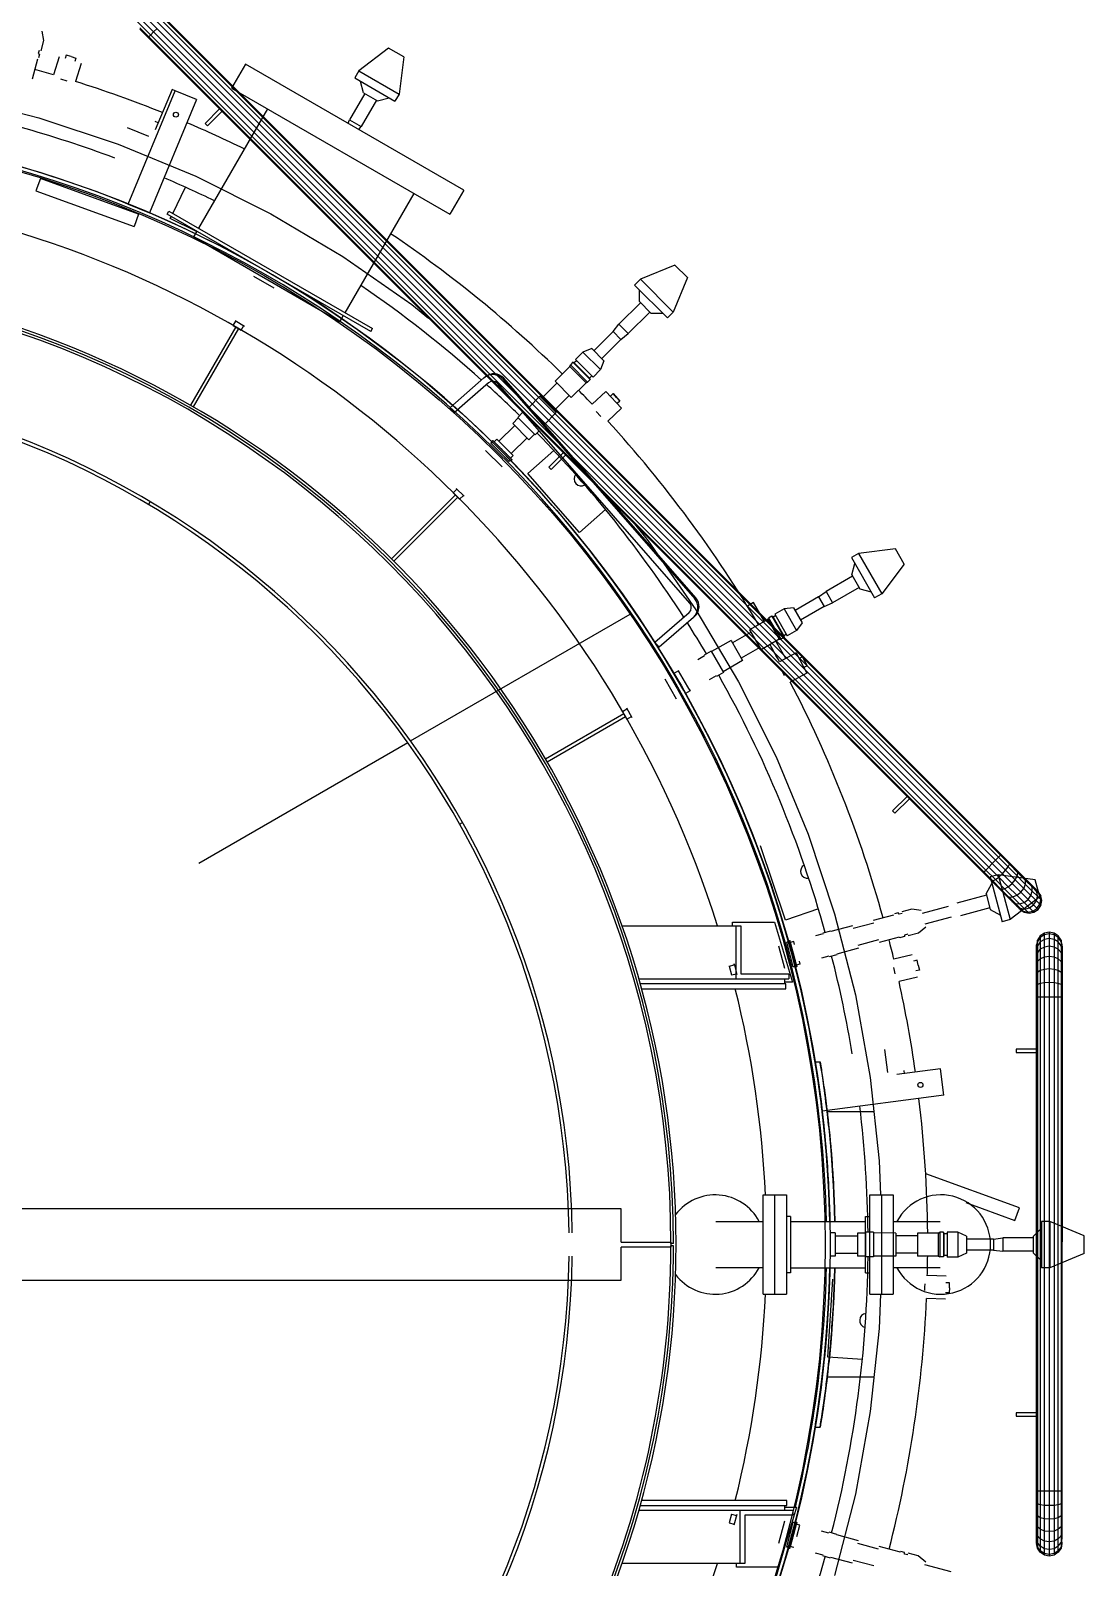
# Model space of a CAD drawing. Header units: metres. Extents: x 0 to 63075, y 0 to 44550.
# Drawn here: x 52833.2 to 53136.3, y 41554.2 to 41996.3 of the extents above; entities that cross this region are included whole.
import ezdxf

# ---------------------------------------------------------------- set-up
doc = ezdxf.new("R2010")
doc.units = ezdxf.units.M
doc.header["$LTSCALE"] = 75
for name, color, linetype in [('GSB', 7, 'Continuous'), ('ML6', 1, 'Continuous'), ('SL1', 8, 'Continuous')]:
    doc.layers.add(name, color=color, linetype=linetype)

# ---------------------------------------------------------------- blocks, each defined once
blk = doc.blocks.new('A$C6bae614f')
at = {"layer": 'SL1'}
for p, q in [((366137.9, 54552), (367818.7, 52871.1)), ((367824.3, 52876.7), (366170.4, 54530.8)), ((366211.4, 54502.9), (367830.9, 52883.3)), ((366218.3, 54509.3), (367837.5, 52889.9)), ((366224.7, 54514), (367843.1, 52895.5)), ((366229.7, 54516.5), (367846.9, 52899.3)), ((366232.5, 54516.4), (367848.2, 52900.6)), ((366010.3, 54478.4), (366013.3, 54460.3)), ((366197.8, 54484.6), (367815, 52867.4)), ((366198, 54481.9), (367813.7, 52866.1)), ((366213.7, 54466.1), (366215, 54467.4)), ((366215, 54467.4), (366218.8, 54471.2)), ((366218.8, 54471.2), (366224.4, 54476.8)), ((366224.4, 54476.8), (366231, 54483.4)), ((366004.9, 54441.5), (366003.3, 54435.7)), ((366003.3, 54435.7), (366005.8, 54434.2)), ((366013.3, 54460.3), (366008, 54440.7)), ((366674.4, 54445.7), (366617.5, 54402.4)), ((366703.5, 54428.9), (366674.4, 54445.7)), ((366001.8, 54424.9), (365991.5, 54386.2)), ((366005.8, 54434.2), (366004, 54427.2)), ((366043.2, 54429.4), (366032.7, 54394.9)), ((366057.1, 54432.4), (366055, 54425.8)), ((366066.3, 54429.7), (366057.1, 54432.4)), ((366066.3, 54429.7), (366075.6, 54426.8)), ((366075.6, 54426.8), (366073.5, 54420.1)), ((366085.3, 54416.5), (366074.8, 54382)), ((366400.2, 54415.4), (366373.5, 54369.2)), ((366818.5, 54173.9), (366400.2, 54415.4)), ((366703.5, 54428.9), (366694.5, 54357.9)), ((366058.6, 54382.8), (366046.5, 54386.5)), ((366617.5, 54402.4), (366609.6, 54388.7)), ((366609.6, 54388.7), (366686.6, 54344.2)), ((366617.5, 54402.4), (366694.5, 54357.9)), ((366626.7, 54360.4), (366620.8, 54382.2)), ((365848.7, 54352.1), (366004.3, 54312.4)), ((366175.6, 54147.1), (366265.5, 54364.2)), ((366306.6, 54347.2), (366216.7, 54130.1)), ((366259.7, 54366.7), (366227.5, 54289)), ((366265.5, 54364.2), (366259.7, 54366.7)), ((366306.6, 54347.2), (366265.5, 54364.2)), ((366373.5, 54369.2), (366791.8, 54127.7)), ((366629.1, 54359), (366599.9, 54308.4)), ((366651.1, 54346.3), (366621.9, 54295.7)), ((366626.7, 54360.4), (366653.6, 54344.9)), ((366653.6, 54344.9), (366675.4, 54350.7)), ((366694.5, 54357.9), (366686.6, 54344.2)), ((366442.3, 54329.4), (366310.3, 54100.8)), ((366350.7, 54329.2), (366323, 54301.5)), ((366327.5, 54297), (366355.1, 54324.7)), ((366004.3, 54312.4), (366156.7, 54261.6)), ((366215.3, 54276.2), (366174.2, 54293.2)), ((366233.2, 54302.8), (366227.3, 54305.2)), ((366323, 54301.5), (366327.5, 54297)), ((366597, 54301.8), (366599.9, 54308.4)), ((366599.9, 54308.4), (366621.9, 54295.7)), ((366617.6, 54289.9), (366621.9, 54295.7)), ((366156.7, 54261.6), (366305.1, 54200.2)), ((366305.1, 54200.2), (366448.7, 54128.3)), ((366007.5, 54196.3), (365998.8, 54172.4)), ((365998.8, 54172.4), (366186.8, 54104)), ((366195.5, 54127.9), (366007.5, 54196.3)), ((366261.1, 54129.2), (366285.7, 54179.2)), ((366818.5, 54173.9), (366791.8, 54127.7)), ((366169.7, 54149.6), (366175.6, 54147.1)), ((366175.6, 54147.1), (366216.7, 54130.1)), ((366722.9, 54167.4), (366590.9, 53938.8)), ((366195.5, 54127.9), (366186.8, 54104)), ((366250.6, 54128), (366253.8, 54133.5)), ((366640.3, 53902.9), (366250.6, 54128)), ((366253.8, 54133.5), (366643.5, 53908.4)), ((366256.3, 54119.4), (366258.3, 54123.5)), ((366306.7, 54094.6), (366256.3, 54119.4)), ((366448.7, 54128.3), (366586.9, 54046.3)), ((366307.1, 54095.3), (366300.6, 54084)), ((366300.6, 54084), (366581.2, 53922)), ((366586.9, 54046.3), (366718.8, 53954.7)), ((367223.2, 54030.1), (367157.1, 54003)), ((367247, 54006.3), (367223.2, 54030.1)), ((366415.9, 54008.8), (366454.4, 53986.6)), ((367157.1, 54003), (367145.9, 53991.8)), ((367157.1, 54003), (367219.9, 53940.1)), ((367247, 54006.3), (367219.9, 53940.1)), ((367145.9, 53991.8), (367208.7, 53928.9)), ((367155, 53960.1), (367155, 53982.6)), ((366718.8, 53954.7), (366751.3, 53928.5)), ((367157.1, 53958.1), (367115.7, 53916.8)), ((367175, 53940.1), (367133.7, 53898.8)), ((367155, 53960.1), (367177, 53938.1)), ((367177, 53938.1), (367199.6, 53938.1)), ((367219.9, 53940.1), (367208.7, 53928.9)), ((366381.9, 53911.8), (366295.2, 53761.6)), ((366300.7, 53758.4), (366387.4, 53908.6)), ((366377, 53914.3), (366381.9, 53923)), ((366377, 53914.3), (366392.1, 53905.6)), ((366380.3, 53923.9), (366398.7, 53913.3)), ((366392.1, 53905.6), (366397.1, 53914.2)), ((366587.7, 53933.3), (366581.2, 53922)), ((366640.3, 53902.9), (366643.5, 53908.4)), ((367104.6, 53902.7), (367115.7, 53916.8)), ((367115.7, 53916.8), (367133.7, 53898.8)), ((367104.6, 53902.7), (367067.9, 53866)), ((367119.7, 53887.7), (367083, 53850.9)), ((367104.6, 53902.7), (367119.7, 53887.7)), ((367119.7, 53887.7), (367133.7, 53898.8)), ((367034.7, 53846.9), (367030.4, 53842.7)), ((367046.8, 53863.6), (367032.4, 53849.2)), ((367032.4, 53849.2), (367066.2, 53815.5)), ((367063.9, 53870), (367046.8, 53863.6)), ((367046.8, 53863.6), (367080.5, 53829.8)), ((367063.9, 53870), (367087, 53846.9)), ((367087, 53846.9), (367080.5, 53829.8)), ((367021.8, 53835.9), (366993.5, 53807.7)), ((367021.8, 53835.9), (367022.8, 53839)), ((367021.8, 53835.9), (367052.9, 53804.8)), ((367027.8, 53844.1), (367022.8, 53839)), ((367022.8, 53839), (367055.9, 53805.8)), ((367027.8, 53844.1), (367061, 53810.9)), ((367030.4, 53842.7), (367027.8, 53844.1)), ((367030.4, 53842.7), (367059.6, 53813.5)), ((367063.9, 53817.8), (367059.6, 53813.5)), ((367080.5, 53829.8), (367066.2, 53815.5)), ((366791.9, 53756.8), (366857.3, 53814)), ((366865.7, 53804.4), (366800.3, 53747.2)), ((366857.3, 53814), (366859.5, 53815.8)), ((367251.5, 53382.6), (366883.6, 53803.2)), ((366893.2, 53811.6), (367261, 53390.9)), ((367263.1, 53392.8), (366895.3, 53813.4)), ((366997.2, 53803.9), (366968.2, 53774.9)), ((366993.5, 53807.7), (367024.6, 53776.5)), ((367052.9, 53804.8), (367024.6, 53776.5)), ((367052.9, 53804.8), (367055.9, 53805.8)), ((367061, 53810.9), (367055.9, 53805.8)), ((367059.6, 53813.5), (367061, 53810.9)), ((367091, 53788), (367064.6, 53763.4)), ((367091, 53788), (367121, 53755.8)), ((366964.5, 53778.7), (366943.6, 53758.2)), ((366964.5, 53778.7), (366995.6, 53747.6)), ((367020.8, 53780.3), (366991.9, 53751.3)), ((367104.5, 53783.8), (367099.4, 53779)), ((367104.5, 53783.8), (367117.7, 53769.6)), ((367111.2, 53776.7), (367104.5, 53783.8)), ((367111.2, 53776.7), (367117.7, 53769.6)), ((367117.7, 53769.6), (367112.6, 53764.9)), ((366800.3, 53747.2), (366791.9, 53756.8)), ((366923.1, 53737.3), (366912.4, 53726.6)), ((366931.8, 53748.1), (366922, 53738.3)), ((366922, 53738.3), (366955.2, 53705.1)), ((366995.6, 53747.6), (366973, 53724.6)), ((367081, 53740), (367072.5, 53749.3)), ((367121, 53755.8), (367094.6, 53731.3)), ((366886, 53692.6), (366916.1, 53722.8)), ((366909.6, 53669), (366939.8, 53699.2)), ((366912.4, 53726.6), (366943.5, 53695.5)), ((366954.2, 53706.1), (366943.5, 53695.5)), ((366962.8, 53712.7), (366955.2, 53705.1)), ((366860.5, 53675), (366891.9, 53643.5)), ((366905.4, 53653.9), (366870.9, 53688.5)), ((366874.1, 53694.3), (366911.2, 53657.1)), ((366882, 53696.6), (366876.9, 53691.4)), ((366882, 53696.6), (366876.9, 53691.4)), ((366913.5, 53665.1), (366882, 53696.6)), ((366886, 53692.6), (366882, 53696.6)), ((366941.2, 53630.8), (366991.2, 53674.7)), ((367009.2, 53670.6), (366981.6, 53642.9)), ((366913.5, 53665.1), (366908.4, 53660)), ((366913.5, 53665.1), (366908.4, 53660)), ((366909.6, 53669), (366913.5, 53665.1)), ((366981.6, 53642.9), (366986.1, 53638.4)), ((366986.1, 53638.4), (367013.7, 53666.1)), ((367040.1, 53518), (366941.2, 53630.8)), ((366802.5, 53590.1), (366679.8, 53467.4)), ((366684.3, 53462.9), (366807, 53585.6)), ((366798.4, 53593.8), (366805.4, 53600.9)), ((366798.4, 53593.8), (366810.7, 53581.5)), ((366804.1, 53602.2), (366819.2, 53587.2)), ((366810.7, 53581.5), (366817.8, 53588.5)), ((366214.8, 53571.1), (366218, 53576.6)), ((367090.1, 53561.9), (367040.1, 53518)), ((367145.5, 53534.3), (367171.6, 53501.9)), ((367171.6, 53501.9), (367263.2, 53369.9)), ((367574.9, 53477.5), (367561.2, 53469.6)), ((367561.2, 53469.6), (367605.6, 53392.6)), ((367645.8, 53486.6), (367574.9, 53477.5)), ((367574.9, 53477.5), (367619.3, 53400.5)), ((367662.6, 53457.4), (367645.8, 53486.6)), ((367563.2, 53434.1), (367512.6, 53404.9)), ((367561.8, 53436.6), (367567.6, 53458.4)), ((367561.8, 53436.6), (367577.3, 53409.7)), ((367662.6, 53457.4), (367619.3, 53400.5)), ((367498.3, 53394.3), (367512.6, 53404.9)), ((367512.6, 53404.9), (367525.3, 53382.9)), ((367575.9, 53412.2), (367525.3, 53382.9)), ((367577.3, 53409.7), (367599.1, 53403.8)), ((367373.8, 53383.5), (367361.9, 53376.6)), ((367394.6, 53347.5), (367373.8, 53383.5)), ((367498.3, 53394.3), (367453.3, 53368.3)), ((367508.9, 53375.8), (367463.9, 53349.9)), ((367498.3, 53394.3), (367508.9, 53375.8)), ((367508.9, 53375.8), (367525.3, 53382.9)), ((367619.3, 53400.5), (367605.6, 53392.6)), ((366716.6, 53118.5), (367137.5, 53361.4)), ((367184.9, 53307.5), (367250.3, 53364.7)), ((367258.6, 53355.1), (367193.2, 53297.9)), ((367260.7, 53356.9), (367258.6, 53355.1)), ((367263.2, 53369.9), (367345.2, 53231.8)), ((367400.9, 53351.2), (367366.3, 53331.2)), ((367400.9, 53351.2), (367402.7, 53353.9)), ((367400.9, 53351.2), (367422.9, 53313.1)), ((367408.9, 53357.5), (367402.7, 53353.9)), ((367402.7, 53353.9), (367426.1, 53313.3)), ((367408.9, 53357.5), (367432.4, 53316.9)), ((367411.1, 53355.5), (367408.9, 53357.5)), ((367416.3, 53358.5), (367411.1, 53355.5)), ((367411.1, 53355.5), (367431.7, 53319.7)), ((367432.2, 53371.4), (367414.6, 53361.3)), ((367414.6, 53361.3), (367438.5, 53319.9)), ((367450.4, 53373.2), (367432.2, 53371.4)), ((367432.2, 53371.4), (367456.1, 53330.1)), ((367450.4, 53373.2), (367466.8, 53344.9)), ((367369, 53326.6), (367333.4, 53306.1)), ((367366.3, 53331.2), (367388.3, 53293.1)), ((367432.4, 53316.9), (367426.1, 53313.3)), ((367436.9, 53322.7), (367431.7, 53319.7)), ((367431.7, 53319.7), (367432.4, 53316.9)), ((367456.1, 53330.1), (367438.5, 53319.9)), ((367466.8, 53344.9), (367456.1, 53330.1)), ((367193.2, 53297.9), (367184.9, 53307.5)), ((367292.7, 53290.4), (367279.3, 53282.7)), ((367292.7, 53290.4), (367316.2, 53249.8)), ((367330.8, 53310.7), (367293.3, 53289.5)), ((367330.8, 53310.7), (367352.8, 53272.6)), ((367385.6, 53297.7), (367350.1, 53277.2)), ((367422.9, 53313.1), (367388.3, 53293.1)), ((367435.6, 53276.5), (367416.6, 53309.4)), ((367422.9, 53313.1), (367426.1, 53313.3)), ((367455.4, 53287), (367423.6, 53270.1)), ((367455.4, 53287), (367476.1, 53248.1)), ((367280.1, 53281.4), (367267, 53273.9)), ((367352.8, 53272.6), (367315.6, 53250.7)), ((367467.4, 53279.4), (367461.2, 53276.1)), ((367467.4, 53279.4), (367476.4, 53262.3)), ((367472, 53270.9), (367467.4, 53279.4)), ((367476.4, 53262.3), (367470.3, 53259)), ((367472, 53270.9), (367476.4, 53262.3)), ((367203.5, 53237.5), (367225.7, 53199)), ((367229.9, 53252.7), (367221.1, 53247.7)), ((367229.9, 53252.7), (367221.1, 53247.7)), ((367252.1, 53214.2), (367229.9, 53252.7)), ((367232.7, 53247.9), (367229.9, 53252.7)), ((367302.1, 53243.3), (367289, 53235.8)), ((367316.2, 53249.8), (367302.8, 53242)), ((367345.2, 53231.8), (367417.1, 53088.2)), ((367433.4, 53243.2), (367427.5, 53254.4)), ((367476.1, 53248.1), (367444.2, 53231.2)), ((367252.1, 53214.2), (367243.4, 53209.1)), ((367252.1, 53214.2), (367243.4, 53209.1)), ((367249.4, 53219), (367252.1, 53214.2)), ((367125.5, 53170.5), (366975.3, 53083.7)), ((367122.5, 53175.1), (367131.1, 53180.1)), ((367122.5, 53175.1), (367131.2, 53160)), ((367130.2, 53181.8), (367140.8, 53163.3)), ((366978.5, 53078.2), (367128.7, 53165)), ((367131.2, 53160), (367139.9, 53165)), ((366311, 52884.3), (366711.1, 53115.3)), ((367417.1, 53088.2), (367478.5, 52939.8)), ((367667.8, 53012), (367640.1, 52984.3)), ((367644.6, 52979.8), (367672.3, 53007.5)), ((367640.1, 52984.3), (367644.6, 52979.8)), ((366810.5, 52958.9), (366816, 52962.1)), ((367478.5, 52939.8), (367529.2, 52787.4)), ((367435.1, 52775.1), (367386.9, 52917.2)), ((367818.7, 52871.1), (367824.3, 52876.7)), ((367824.3, 52876.7), (367830.9, 52883.3)), ((367843.6, 52857.4), (367824.3, 52876.7)), ((367830.9, 52883.3), (367837.5, 52889.9)), ((367850.5, 52863.7), (367830.9, 52883.3)), ((367837.5, 52889.9), (367843.1, 52895.5)), ((367856.8, 52870.6), (367837.5, 52889.9)), ((367843.1, 52895.5), (367846.9, 52899.3)), ((367861.6, 52877.1), (367843.1, 52895.5)), ((367846.9, 52899.3), (367848.2, 52900.6)), ((367864.1, 52882.1), (367846.9, 52899.3)), ((367863.9, 52884.8), (367848.2, 52900.6)), ((367856.8, 52870.6), (367861.6, 52877.1)), ((367861.6, 52877.1), (367864.1, 52882.1)), ((367861.6, 52877.1), (367907.9, 52830.7)), ((367864.1, 52882.1), (367863.9, 52884.8)), ((367863.9, 52884.8), (367892.3, 52856.5)), ((367864.1, 52882.1), (367880.4, 52865.7)), ((367813.7, 52866.1), (367815, 52867.4)), ((367813.7, 52866.1), (367829.4, 52850.3)), ((367815, 52867.4), (367818.7, 52871.1)), ((367832.2, 52850.2), (367815, 52867.4)), ((367837.2, 52852.7), (367818.7, 52871.1)), ((367819.2, 52825.7), (367830.5, 52845.2)), ((367842.4, 52861.9), (367827.1, 52857.8)), ((367827.1, 52857.8), (367850.1, 52771.9)), ((367829.4, 52850.3), (367832.2, 52850.2)), ((367829.4, 52850.3), (367857.8, 52822)), ((367832.2, 52850.2), (367837.2, 52852.7)), ((367832.2, 52850.2), (367848.5, 52833.8)), ((367837.2, 52852.7), (367843.6, 52857.4)), ((367837.2, 52852.7), (367854.7, 52835.1)), ((367842.4, 52861.9), (367865.4, 52776)), ((367913.3, 52852.2), (367842.4, 52861.9)), ((367843.6, 52857.4), (367850.5, 52863.7)), ((367861.9, 52839.1), (367843.6, 52857.4)), ((367850.5, 52863.7), (367856.8, 52870.6)), ((367850.5, 52863.7), (367869.1, 52845.2)), ((367856.8, 52870.6), (367891.6, 52835.9)), ((367861.9, 52839.1), (367869.1, 52845.2)), ((367869.1, 52845.2), (367875.1, 52852.3)), ((367869.1, 52845.2), (367910.2, 52804.1)), ((367875.1, 52852.3), (367879.1, 52859.5)), ((367880.4, 52865.7), (367878.9, 52869.9)), ((367879.1, 52859.5), (367880.4, 52865.7)), ((367880.4, 52865.7), (367895.1, 52851.1)), ((367892.3, 52856.5), (367917.1, 52831.6)), ((367895.1, 52851.1), (367892.3, 52856.5)), ((367894.8, 52843.8), (367895.1, 52851.1)), ((367895.1, 52851.1), (367907.3, 52838.8)), ((367907.3, 52838.8), (367903.5, 52845.3)), ((367922, 52819.7), (367913.3, 52852.2)), ((367819.9, 52823), (367763.5, 52807.8)), ((367819.2, 52825.7), (367827.3, 52795.7)), ((367844.4, 52835.4), (367848.5, 52833.8)), ((367848.5, 52833.8), (367854.7, 52835.1)), ((367848.5, 52833.8), (367875.4, 52806.9)), ((367854.7, 52835.1), (367861.9, 52839.1)), ((367854.7, 52835.1), (367883.5, 52806.3)), ((367857.8, 52822), (367882.6, 52797.1)), ((367857.8, 52822), (367863.2, 52819.2)), ((367878.3, 52822.7), (367861.9, 52839.1)), ((367863.2, 52819.2), (367870.4, 52819.4)), ((367922, 52819.7), (367865.4, 52776)), ((367870.4, 52819.4), (367878.3, 52822.7)), ((367878.3, 52822.7), (367885.8, 52828.5)), ((367892.1, 52809), (367878.3, 52822.7)), ((367885.8, 52828.5), (367891.6, 52835.9)), ((367891.6, 52835.9), (367894.8, 52843.8)), ((367891.6, 52835.9), (367922, 52805.4)), ((367899.7, 52814.5), (367905.3, 52822.2)), ((367905.3, 52822.2), (367907.9, 52830.7)), ((367907.3, 52838.8), (367916.5, 52829.6)), ((367907.9, 52830.7), (367907.3, 52838.8)), ((367907.9, 52830.7), (367917.8, 52820.8)), ((367916.5, 52829.6), (367911.9, 52836.9)), ((367915.6, 52811.8), (367917.8, 52820.8)), ((367917.8, 52820.8), (367916.5, 52829.6)), ((367916.5, 52829.6), (367922.2, 52823.9)), ((367922.2, 52823.9), (367917.1, 52831.6)), ((367917.1, 52831.6), (367918.9, 52829.9)), ((367917.8, 52820.8), (367924, 52814.7)), ((367924.2, 52821.9), (367918.9, 52829.9)), ((367924, 52814.7), (367922.2, 52823.9)), ((367922.2, 52823.9), (367924.2, 52821.9)), ((367926, 52812.6), (367924.2, 52821.9)), ((367498.2, 52796.6), (367435.1, 52775.1)), ((367529.2, 52787.4), (367569, 52631.7)), ((367651.1, 52788.9), (367644.1, 52787)), ((367652.6, 52786.3), (367651.1, 52788.9)), ((367658.4, 52787.9), (367652.6, 52786.3)), ((367677.2, 52796.3), (367657.6, 52791)), ((367695.2, 52793.3), (367677.2, 52796.3)), ((367746.9, 52801.3), (367696.7, 52787.8)), ((367826.5, 52798.4), (367770.1, 52783.3)), ((367827.3, 52795.7), (367846.8, 52784.4)), ((367869, 52810.8), (367875.4, 52806.9)), ((367875.4, 52806.9), (367890.4, 52792)), ((367875.4, 52806.9), (367883.5, 52806.3)), ((367877.4, 52802.4), (367884.6, 52797.7)), ((367882.6, 52797.1), (367890.4, 52792)), ((367882.6, 52797.1), (367884.4, 52795.4)), ((367883.5, 52806.3), (367892.1, 52809)), ((367883.5, 52806.3), (367893.4, 52796.4)), ((367884.4, 52795.4), (367892.3, 52790.1)), ((367884.6, 52797.7), (367893.4, 52796.4)), ((367890.4, 52792), (367899.6, 52790.3)), ((367890.4, 52792), (367892.3, 52790.1)), ((367892.1, 52809), (367899.7, 52814.5)), ((367908.8, 52792.2), (367892.1, 52809)), ((367892.3, 52790.1), (367901.6, 52788.2)), ((367893.4, 52796.4), (367902.4, 52798.6)), ((367893.4, 52796.4), (367901.6, 52788.2)), ((367899.6, 52790.3), (367908.8, 52792.2)), ((367901.6, 52788.2), (367911, 52790.1)), ((367902.4, 52798.6), (367910.2, 52804.1)), ((367908.8, 52792.2), (367916.7, 52797.6)), ((367908.8, 52792.2), (367911, 52790.1)), ((367910.2, 52804.1), (367915.6, 52811.8)), ((367910.2, 52804.1), (367918.9, 52795.4)), ((367911, 52790.1), (367918.9, 52795.4)), ((367916.7, 52797.6), (367922, 52805.4)), ((367918.9, 52795.4), (367924.2, 52803.3)), ((367922, 52805.4), (367924, 52814.7)), ((367922, 52805.4), (367924.2, 52803.3)), ((367924, 52814.7), (367926, 52812.6)), ((367924.2, 52803.3), (367926, 52812.6)), ((367121.9, 52764.3), (367349.6, 52764.3)), ((367333.7, 52764.3), (367333.7, 52771.4)), ((367333.7, 52771.4), (367413.7, 52771.4)), ((367340, 52764.3), (367340, 52662.7)), ((367349.6, 52764.3), (367349.6, 52672.3)), ((367413.7, 52771.4), (367448.7, 52656.4)), ((367563.5, 52763.9), (367521.8, 52753.1)), ((367604.5, 52769.4), (367564.9, 52758.8)), ((367641.7, 52784.8), (367603.1, 52774.5)), ((367703.7, 52761.8), (367689.6, 52750.2)), ((367752.4, 52780.7), (367702.2, 52767.2)), ((367865.4, 52776), (367850.1, 52771.9)), ((367450, 52685.4), (367437.3, 52732.6)), ((367456.6, 52685.3), (367443, 52736)), ((367451, 52734), (367444, 52732.1)), ((367451, 52734), (367444, 52732.1)), ((367452.5, 52728.6), (367451, 52734)), ((367506.9, 52748.7), (367492.3, 52744.8)), ((367521.5, 52754.2), (367506.5, 52750.2)), ((367613.1, 52737.1), (367573.5, 52726.5)), ((367653.1, 52742.3), (367614.5, 52732)), ((367653.1, 52742.3), (367656.2, 52741.7)), ((367663.2, 52743.5), (367656.2, 52741.7)), ((367663.3, 52746.5), (367663.2, 52743.5)), ((367669.1, 52748), (367663.3, 52746.5)), ((367689.6, 52750.2), (367669.9, 52744.9)), ((367915.9, 51590.9), (367916, 52727.6)), ((367917.8, 52736.9), (367916, 52727.6)), ((367917.8, 52734.2), (367916, 52725.1)), ((367923.1, 52744.9), (367917.8, 52736.9)), ((367923.1, 52741.9), (367917.8, 52734.2)), ((367917.8, 52734.2), (367917.8, 52736.9)), ((367917.8, 52726.1), (367917.8, 52734.2)), ((367923.1, 52733.2), (367917.8, 52726.1)), ((367931, 52750.1), (367923.1, 52744.9)), ((367931, 52747.1), (367923.1, 52741.9)), ((367923.1, 52744.9), (367923.1, 51563.8)), ((367931, 52738), (367923.1, 52733.2)), ((367940.4, 52752), (367931, 52750.1)), ((367931, 51561.6), (367931, 52750.1)), ((367940.4, 52748.9), (367931, 52747.1)), ((367940.4, 52739.7), (367931, 52738)), ((367940.4, 52752), (367940.3, 51556.6)), ((367949.7, 52750.1), (367940.4, 52752)), ((367949.7, 52747.1), (367940.4, 52748.9)), ((367949.7, 52738), (367940.4, 52739.7)), ((367957.6, 52744.9), (367949.7, 52750.1)), ((367949.7, 52747.1), (367949.7, 52750.1)), ((367957.6, 52741.9), (367949.7, 52747.1)), ((367949.7, 52747.1), (367949.7, 52738)), ((367949.7, 52738), (367949.7, 51558.5)), ((367957.6, 52733.2), (367949.7, 52738)), ((367962.9, 52736.9), (367957.6, 52744.9)), ((367957.6, 51566.7), (367957.6, 52744.9)), ((367962.9, 52734.2), (367957.6, 52741.9)), ((367962.9, 52726.1), (367957.6, 52733.2)), ((367964.8, 52727.6), (367962.9, 52736.9)), ((367962.9, 52736.9), (367962.9, 51571.7)), ((367964.8, 52725.1), (367962.9, 52734.2)), ((367964.8, 52725.1), (367964.8, 52727.6)), ((367421.6, 52726.1), (367433.1, 52683.1)), ((367518.3, 52706.2), (367503.7, 52702.3)), ((367533.6, 52708.8), (367518.7, 52704.8)), ((367574.9, 52721.4), (367533.3, 52709.9)), ((367677.7, 52708.7), (367642.6, 52700.6)), ((367687.3, 52698.3), (367680.5, 52696.7)), ((367689.5, 52688.9), (367687.3, 52698.3)), ((367917.8, 52726.1), (367916, 52717.7)), ((367917.8, 52713.1), (367916, 52705.8)), ((367917.8, 52726.1), (367917.8, 51571.7)), ((367923.1, 52719.3), (367917.8, 52713.1)), ((367923.1, 52700.7), (367917.8, 52695.8)), ((367931, 52723.4), (367923.1, 52719.3)), ((367931, 52704), (367923.1, 52700.7)), ((367940.4, 52724.9), (367931, 52723.4)), ((367940.4, 52705.2), (367931, 52704)), ((367949.7, 52723.4), (367940.4, 52724.9)), ((367949.7, 52704), (367940.4, 52705.2)), ((367957.6, 52719.3), (367949.7, 52723.4)), ((367957.6, 52700.7), (367949.7, 52704)), ((367962.9, 52713.1), (367957.6, 52719.3)), ((367962.9, 52695.8), (367957.6, 52700.7)), ((367964.8, 52717.7), (367962.9, 52726.1)), ((367964.8, 52705.8), (367962.9, 52713.1)), ((367964.8, 52725.1), (367964.7, 51590.9)), ((367327.2, 52686.8), (367336.8, 52689.4)), ((367327.2, 52686.8), (367331.7, 52670)), ((367331.7, 52670), (367341.4, 52672.5)), ((367336.4, 52691.3), (367341.9, 52670.7)), ((367336.8, 52689.4), (367336.4, 52691.3)), ((367349.6, 52672.3), (367441.6, 52672.3)), ((367441.6, 52672.3), (367441.6, 52662.7)), ((367462.5, 52691), (367455.5, 52689.1)), ((367462.5, 52691), (367455.5, 52689.1)), ((367461.1, 52696.4), (367462.5, 52691)), ((367643.7, 52678.3), (367642.3, 52684.4)), ((367645.1, 52672.2), (367643.7, 52678.3)), ((367691.7, 52679.4), (367684.8, 52677.9)), ((367689.5, 52688.9), (367691.7, 52679.4)), ((367917.8, 52695.8), (367916, 52690)), ((367917.8, 52675), (367916, 52671)), ((367923.1, 52678.5), (367917.8, 52675)), ((367931, 52680.8), (367923.1, 52678.5)), ((367940.4, 52681.6), (367931, 52680.8)), ((367949.7, 52680.8), (367940.4, 52681.6)), ((367957.6, 52678.5), (367949.7, 52680.8)), ((367962.9, 52675), (367957.6, 52678.5)), ((367964.8, 52690), (367962.9, 52695.8)), ((367964.8, 52671), (367962.9, 52675)), ((367154.1, 52662.7), (367441.6, 52662.7)), ((367435.4, 52653.2), (367156.8, 52653.2)), ((367159.4, 52643.7), (367435.4, 52643.7)), ((367433, 52662.7), (367433, 52653.2)), ((367448.7, 52656.4), (367433, 52656.4)), ((367435.4, 52643.7), (367435.4, 52653.2)), ((367687.6, 52665.9), (367652.5, 52657.7)), ((367917.8, 52651.9), (367916, 52649.9)), ((367923.1, 52653.7), (367917.8, 52651.9)), ((367931, 52654.9), (367923.1, 52653.7)), ((367940.4, 52655.3), (367931, 52654.9)), ((367949.7, 52654.9), (367940.4, 52655.3)), ((367957.6, 52653.7), (367949.7, 52654.9)), ((367962.9, 52651.9), (367957.6, 52653.7)), ((367964.8, 52649.9), (367962.9, 52651.9)), ((367569, 52631.7), (367597.5, 52473.7)), ((367964.8, 52627.6), (367916, 52627.6)), ((367631.1, 52483.1), (367625.3, 52527.2)), ((367876.9, 52527.6), (367876.9, 52521.3)), ((367916, 52527.6), (367876.9, 52527.6)), ((367876.9, 52521.3), (367916, 52521.3)), ((367491.7, 52503.5), (367501.3, 52503.5)), ((367597.5, 52473.7), (367614.6, 52314)), ((367731.7, 52489.9), (367648.3, 52479)), ((367663.1, 52480.9), (367662.3, 52487.2)), ((367738.3, 52439.6), (367731.7, 52489.9)), ((367498.7, 52459.3), (367505.3, 52408.9)), ((367738.3, 52439.6), (367505.3, 52408.9)), ((367505.2, 52408.5), (367505.2, 52408.5)), ((367604.6, 52407.5), (367514.9, 52407.5)), ((367614.6, 52314), (367617, 52248.7)), ((367883.1, 52223.7), (367703.6, 52289)), ((367392, 52058.2), (367392, 52248.7)), ((367392, 52248.7), (367436.7, 52248.7)), ((367414.4, 52058.2), (367414.4, 52248.7)), ((367436.7, 52248.7), (367436.7, 52058.2)), ((367596.4, 52058.2), (367596.4, 52248.7)), ((367596.4, 52248.7), (367641.1, 52248.7)), ((367618.7, 52248.7), (367618.7, 52058.2)), ((367641.1, 52248.7), (367641, 52058.2)), ((367780.5, 52234), (367874.5, 52199.8)), ((367120.4, 52221.7), (365662.5, 52221.8)), ((367120.4, 52158.2), (367120.4, 52221.7)), ((367301.8, 52197.9), (367392, 52197.9)), ((367444.5, 52207.4), (367436.7, 52207.4)), ((367444.5, 52207.4), (367444.5, 52099.5)), ((367444.5, 52197.9), (367588.5, 52197.9)), ((367588.5, 52099.5), (367588.5, 52207.4)), ((367588.5, 52207.4), (367596.4, 52207.4)), ((367641.1, 52197.9), (367731.3, 52197.9)), ((367874.5, 52199.8), (367883.1, 52223.7)), ((367925.7, 52197.9), (367925.7, 52109)), ((367941.5, 52197.9), (367925.7, 52197.9)), ((367941.5, 52197.9), (367941.5, 52109)), ((368007.4, 52170.3), (367941.5, 52197.9)), ((367530.4, 52175.7), (367520.3, 52175.7)), ((367530.4, 52175.7), (367530.4, 52131.2)), ((367530.4, 52175.5), (367530.4, 52175.7)), ((367530.4, 52170.2), (367573.1, 52170.2)), ((367573.1, 52175.5), (367573.1, 52131.5)), ((367588.2, 52175.5), (367573.1, 52175.5)), ((367588.2, 52177), (367588.2, 52130)), ((367603.6, 52177), (367588.2, 52177)), ((367603.6, 52177), (367603.6, 52130)), ((367646.7, 52175.5), (367603.6, 52175.8)), ((367646.7, 52175.5), (367646.7, 52131.5)), ((367687.7, 52170.2), (367646.7, 52170.2)), ((367687.7, 52175.5), (367687.7, 52131.5)), ((367727.7, 52175.5), (367687.7, 52175.5)), ((367727.7, 52175.5), (367730.6, 52176.9)), ((367727.7, 52175.5), (367727.7, 52131.5)), ((367730.6, 52176.9), (367730.6, 52130)), ((367737.8, 52176.9), (367730.6, 52176.9)), ((367737.8, 52176.9), (367737.8, 52130)), ((367738.6, 52174.1), (367737.8, 52176.9)), ((367738.6, 52174.1), (367738.6, 52132.8)), ((367744.6, 52174.1), (367738.6, 52174.1)), ((367744.6, 52177.3), (367744.6, 52129.6)), ((367765, 52177.3), (367744.6, 52177.3)), ((367765, 52177.3), (367765, 52129.6)), ((367781.6, 52169.8), (367765, 52177.3)), ((367781.6, 52169.8), (367781.6, 52137.1)), ((367909.7, 52169), (367925.7, 52184.9)), ((367909.7, 52169), (367909.7, 52137.9)), ((368007.4, 52136.6), (368007.4, 52170.3)), ((367120.4, 52158.2), (367215.6, 52158.2)), ((367120.4, 52085.2), (367120.4, 52148.7)), ((367215.6, 52148.7), (367120.4, 52148.7)), ((367215.6, 52158.2), (367215.6, 52148.7)), ((367215.6, 52155.9), (367220.4, 52155.9)), ((367220.4, 52151.1), (367215.6, 52151.1)), ((367833.5, 52164.1), (367781.6, 52164.1)), ((367833.5, 52142.8), (367781.6, 52142.8)), ((367833.5, 52164.1), (367851.3, 52166.2)), ((367833.5, 52164.1), (367833.5, 52142.8)), ((367833.5, 52142.8), (367851.3, 52140.8)), ((367851.3, 52166.2), (367851.3, 52140.8)), ((367909.7, 52166.2), (367851.3, 52166.2)), ((367909.7, 52140.8), (367851.3, 52140.8)), ((367392, 52109), (367301.8, 52109)), ((367444.5, 52109), (367588.5, 52109)), ((367530.4, 52131.2), (367520.3, 52131.2)), ((367530.4, 52136.8), (367573.1, 52136.8)), ((367530.4, 52131.5), (367530.4, 52131.2)), ((367588.2, 52131.5), (367573.1, 52131.5)), ((367603.6, 52130), (367588.2, 52130)), ((367646.7, 52131.5), (367603.6, 52131.1)), ((367731.3, 52109), (367641, 52109)), ((367687.7, 52136.8), (367646.7, 52136.8)), ((367727.7, 52131.5), (367687.7, 52131.5)), ((367727.7, 52131.5), (367730.6, 52130)), ((367737.8, 52130), (367730.6, 52130)), ((367738.6, 52132.8), (367737.8, 52130)), ((367744.6, 52132.8), (367738.6, 52132.8)), ((367765, 52129.6), (367744.6, 52129.6)), ((367781.6, 52137.1), (367765, 52129.6)), ((367909.7, 52137.9), (367925.7, 52122)), ((367941.5, 52109), (367925.7, 52109)), ((368007.4, 52136.6), (367941.5, 52109)), ((365662.5, 52085.3), (367120.4, 52085.2)), ((367444.5, 52099.5), (367436.7, 52099.5)), ((367515.8, 51937.7), (367525.7, 52087.4)), ((367588.5, 52099.5), (367596.4, 52099.5)), ((367742.8, 52092.6), (367706.8, 52093.9)), ((367749.3, 52080.1), (367742.4, 52080.3)), ((367749.1, 52070.4), (367749.3, 52080.1)), ((367392, 52058.2), (367436.7, 52058.2)), ((367596.4, 52058.2), (367641, 52058.2)), ((367617, 52058.2), (367614.6, 51992.9)), ((367701.8, 52065.7), (367702.1, 52072)), ((367702.1, 52072), (367702.3, 52078.3)), ((367748.7, 52060.7), (367741.7, 52061)), ((367749.1, 52070.4), (367748.7, 52060.7)), ((367741.3, 52048.6), (367705.2, 52049.9)), ((367614.6, 51992.9), (367597.5, 51833.3)), ((367582.3, 51933.3), (367515.8, 51937.7)), ((367505.2, 51898.5), (367505.2, 51898.5)), ((367604.6, 51899.5), (367514.9, 51899.5)), ((367597.5, 51833.3), (367568.9, 51675.2)), ((367876.9, 51831), (367876.9, 51824.7)), ((367916, 51831), (367876.9, 51831)), ((367876.9, 51824.7), (367916, 51824.7)), ((367491.7, 51803.5), (367501.3, 51803.5)), ((367568.9, 51675.2), (367529.2, 51519.6)), ((367964.7, 51681), (367915.9, 51681)), ((367448.9, 51644.2), (367154.1, 51644.2)), ((367156.8, 51653.7), (367437.6, 51653.7)), ((367437.6, 51663.3), (367159.4, 51663.3)), ((367347.3, 51644.2), (367347.3, 51542.6)), ((367456.3, 51650.2), (367421.3, 51535.2)), ((367433, 51653.7), (367433, 51644.2)), ((367433, 51650.2), (367456.3, 51650.2)), ((367437.6, 51653.7), (367437.6, 51663.3)), ((367448.9, 51644.2), (367448.9, 51634.7)), ((367917.8, 51656.7), (367915.9, 51658.8)), ((367923.1, 51654.9), (367917.8, 51656.7)), ((367931, 51653.8), (367923.1, 51654.9)), ((367940.3, 51653.4), (367931, 51653.8)), ((367949.7, 51653.8), (367940.3, 51653.4)), ((367957.6, 51654.9), (367949.7, 51653.8)), ((367962.9, 51656.7), (367957.6, 51654.9)), ((367964.7, 51658.8), (367962.9, 51656.7)), ((367331.7, 51637), (367327.2, 51620.1)), ((367327.2, 51620.1), (367336.8, 51617.5)), ((367331.7, 51637), (367341.3, 51634.4)), ((367341.8, 51636.2), (367336.3, 51615.7)), ((367336.8, 51617.5), (367336.3, 51615.7)), ((367356.9, 51634.7), (367356.9, 51542.6)), ((367448.9, 51634.7), (367356.9, 51634.7)), ((367433, 51623.8), (367421.5, 51580.8)), ((367437.3, 51574.3), (367449.9, 51621.6)), ((367456.5, 51621.7), (367442.9, 51570.9)), ((367462.5, 51615.9), (367455.5, 51617.8)), ((367456.7, 51594.4), (367462.5, 51615.9)), ((367917.8, 51633.6), (367915.9, 51637.6)), ((367917.8, 51612.9), (367915.9, 51618.7)), ((367923.1, 51630.2), (367917.8, 51633.6)), ((367923.1, 51607.9), (367917.8, 51612.9)), ((367931, 51627.9), (367923.1, 51630.2)), ((367940.3, 51627.1), (367931, 51627.9)), ((367949.7, 51627.9), (367940.3, 51627.1)), ((367957.6, 51630.2), (367949.7, 51627.9)), ((367962.9, 51633.6), (367957.6, 51630.2)), ((367962.9, 51612.9), (367957.6, 51607.9)), ((367964.7, 51637.6), (367962.9, 51633.6)), ((367964.7, 51618.7), (367962.9, 51612.9)), ((367518.3, 51600.7), (367503.7, 51604.6)), ((367533.6, 51598.1), (367518.6, 51602.2)), ((367574.8, 51585.5), (367533.3, 51597)), ((367613.1, 51569.8), (367573.5, 51580.4)), ((367917.8, 51595.6), (367915.9, 51602.9)), ((367915.9, 51583.5), (367915.9, 51590.9)), ((367917.8, 51582.5), (367915.9, 51590.9)), ((367917.8, 51574.4), (367915.9, 51583.5)), ((367915.9, 51583.5), (367915.9, 51581)), ((367917.8, 51571.7), (367915.9, 51581)), ((367923.1, 51589.4), (367917.8, 51595.6)), ((367923.1, 51575.4), (367917.8, 51582.5)), ((367931, 51604.6), (367923.1, 51607.9)), ((367931, 51585.2), (367923.1, 51589.4)), ((367940.3, 51603.5), (367931, 51604.6)), ((367940.3, 51583.8), (367931, 51585.2)), ((367949.7, 51604.6), (367940.3, 51603.5)), ((367949.7, 51585.2), (367940.3, 51583.8)), ((367957.6, 51607.9), (367949.7, 51604.6)), ((367957.6, 51589.4), (367949.7, 51585.2)), ((367962.9, 51595.6), (367957.6, 51589.4)), ((367957.6, 51575.4), (367962.9, 51582.5)), ((367962.9, 51595.6), (367964.7, 51602.9)), ((367962.9, 51592.6), (367964, 51587.4)), ((367964.7, 51590.9), (367962.9, 51582.5)), ((367962.9, 51590.4), (367963.7, 51586.2)), ((367964.7, 51583.5), (367962.9, 51574.4)), ((367964.7, 51581), (367962.9, 51571.7)), ((367963.3, 51597.3), (367964.7, 51590.9)), ((367964.7, 51583.5), (367964.7, 51590.9)), ((367964.7, 51581), (367964.7, 51583.5)), ((367451, 51572.9), (367444, 51574.8)), ((367451, 51572.9), (367451, 51572.9)), ((367506.9, 51558.2), (367492.3, 51562.1)), ((367521.4, 51552.8), (367506.5, 51556.8)), ((367563.5, 51543), (367521.7, 51553.9)), ((367653.1, 51564.6), (367614.4, 51574.9)), ((367653.1, 51564.6), (367656.2, 51565.3)), ((367663.2, 51563.4), (367656.2, 51565.3)), ((367663.2, 51560.4), (367663.2, 51563.4)), ((367669.1, 51558.9), (367663.2, 51560.4)), ((367689.5, 51556.8), (367669.9, 51562)), ((367703.6, 51545.1), (367689.5, 51556.8)), ((367923.1, 51566.7), (367917.8, 51574.4)), ((367923.1, 51563.8), (367917.8, 51571.7)), ((367931, 51570.6), (367923.1, 51575.4)), ((367931, 51561.6), (367923.1, 51566.7)), ((367931, 51558.5), (367923.1, 51563.8)), ((367940.3, 51569), (367931, 51570.6)), ((367940.3, 51559.8), (367931, 51561.6)), ((367931, 51561.6), (367931, 51558.5)), ((367940.3, 51556.6), (367931, 51558.5)), ((367949.7, 51570.6), (367940.3, 51569)), ((367949.7, 51561.6), (367940.3, 51559.8)), ((367949.7, 51558.5), (367940.3, 51556.6)), ((367957.6, 51575.4), (367949.7, 51570.6)), ((367957.6, 51566.7), (367949.7, 51561.6)), ((367957.6, 51563.8), (367949.7, 51558.5)), ((367962.9, 51574.4), (367957.6, 51566.7)), ((367962.9, 51571.7), (367957.6, 51563.8)), ((367957.6, 51566.7), (367957.6, 51563.8)), ((367356.9, 51542.6), (367121.9, 51542.6)), ((367341.3, 51535.2), (367341.3, 51542.6)), ((367421.3, 51535.2), (367341.3, 51535.2)), ((367604.4, 51537.6), (367564.8, 51548.2)), ((367752.3, 51526.2), (367702.2, 51539.7))]:
    blk.add_line(p, q, dxfattribs=at)
for centre, radius in [((366267.1, 54318.3), 4.76), ((365370.4, 52153.5), 2150), ((365370.4, 52153.5), 2140.5), ((367693.5, 52459.3), 4.76)]:
    blk.add_circle(centre, radius, dxfattribs=at)
for centre, radius, start, end in [((365370.4, 52153.5), 2337.1, 73.5375, 74.4588), ((365370.4, 52153.5), 2337.1, 68.1208, 72.4588), ((365370.4, 52153.5), 2150, 1.1828, 189), ((365370.4, 52153.5), 2222.8, 69.4626, 74.3925), ((365370.4, 52153.5), 2337.1, 63.9158, 66.8754), ((365370.4, 52153.5), 2143.5, 1.1864, 75.5738), ((365370.4, 52153.5), 2222.8, 64.1175, 66.8434), ((365370.4, 52153.5), 2028.5, 17.5242, 72.754), ((365370.4, 52153.5), 2337.1, 45.5375, 55.9664), ((365370.4, 52153.5), 1855, 313.8991, 229.5193), ((365370.4, 52153.5), 1850, 0.0718, 89.9244), ((365370.4, 52153.5), 1845.2, 0.072, 89.9242), ((365370.4, 52153.5), 2222.8, 48.1741, 55.7588), ((365370.4, 52153.5), 1656.3, 0.7765, 89.2198), ((365370.4, 52153.5), 1650, 0.7795, 89.2168), ((365370.4, 52153.5), 2222.8, 45.6038, 47.8444), ((365370.4, 52153.5), 2337.1, 43.5375, 44.4588), ((365370.4, 52153.5), 2337.1, 30.5375, 42.4588), ((365370.4, 52153.5), 2222.8, 32.7407, 44.3925), ((367043.3, 53620.5), 13.5, 140.5829, 301.9134), ((365370.4, 52153.5), 2222.8, 30.6037, 32.4096), ((365370.4, 52153.5), 2337.1, 28.5375, 29.4588), ((365370.4, 52153.5), 2222.8, 15.6037, 29.3925), ((365370.4, 52153.5), 2337.1, 15.5375, 27.4588), ((367477.3, 52868.7), 13.5, 118.0817, 279.4145), ((365370.4, 52153.5), 2337.1, 13.5375, 14.4588), ((365370.4, 52153.5), 2222.8, 9.4626, 14.3925), ((365370.4, 52153.5), 2028.5, 2.6895, 13.9828), ((365370.4, 52153.5), 2337.1, 8.1208, 12.4588), ((366160.7, 52280.6), 1349.5, 9.2287, 9.5035), ((365370.4, 52153.5), 2337.1, 0.5375, 6.8754), ((365370.4, 52153.5), 2222.8, 0.6037, 6.8434), ((367300.4, 52153.5), 95.2, 27.8163, 142.8217), ((365366.9, 52153.8), 2153.5, 1.1739, 2.0069), ((367732.7, 52153.5), 95.2, 207.8163, 152.18), ((365370.4, 52153.5), 1845.2, 313.5833, 359.9242), ((365370.4, 52153.5), 1850, 313.738, 359.9244), ((365370.4, 52153.5), 1650, 270.7795, 359.2168), ((365370.4, 52153.5), 1656.3, 270.7765, 359.2198), ((365370.4, 52153.5), 2150, 321.5596, 358.8135), ((367300.4, 52153.5), 95.2, 217.1746, 332.18), ((365370.4, 52153.5), 2143.5, 346.4192, 358.8099), ((365370.4, 52153.5), 2222.8, 345.6037, 359.3925), ((365370.4, 52153.5), 2337.1, 358.5375, 359.4588), ((365370.4, 52153.5), 2028.5, 346.0134, 357.3068), ((367590.6, 52007.9), 13.5, 95.5809, 256.9154), ((365370.4, 52153.5), 2337.1, 345.5375, 357.4588), ((365414.1, 52149.1), 2106, 353.455, 353.8659), ((365370.4, 52153.5), 2143.5, 321.4216, 345.1114), ((365370.4, 52153.5), 2222.8, 330.6037, 344.3925), ((365370.4, 52153.5), 2028.5, 318.7813, 342.472)]:
    blk.add_arc(centre, radius, start, end, dxfattribs=at)
for centre, major_axis, start_param, end_param in [((366874.1, 53794.9), (-16.7, 19.1), 4.712389, 6.283185), ((366876.2, 53796.7), (-16.7, 19.1), 4.712389, 6.283185), ((366874.1, 53794.9), (-8.36, 9.56), 4.712389, 6.283185), ((367241.9, 53374.2), (8.36, -9.56), 0, 1.570796), ((367241.9, 53374.2), (16.7, -19.1), 0, 1.570796), ((367244, 53376.1), (16.7, -19.1), 0, 1.570796)]:
    blk.add_ellipse(centre, major_axis=major_axis, ratio=0.999901, start_param=start_param, end_param=end_param, dxfattribs=at)
for points, weights in [([(366870.9, 53688.5), (366871.9, 53690.4), (366872.9, 53692.3), (366874.1, 53694.3)], [0.000226326625684, 0.000225238989462, 0.00022415135324, 0.000223063717018]), ([(366911.2, 53657.1), (366909.2, 53656), (366907.3, 53654.9), (366905.4, 53653.9)], [0.000223063717242, 0.000224151353372, 0.000225238989501, 0.00022632662563]), ([(367437.3, 52732.6), (367439.1, 52733.7), (367441, 52734.8), (367443, 52736)], [0.000226326625394, 0.000225238989638, 0.000224151353882, 0.000223063718126]), ([(367456.6, 52685.3), (367454.3, 52685.3), (367452.1, 52685.3), (367450, 52685.4)], [0.000223063712066, 0.000224151351189, 0.000225238990312, 0.000226326629436]), ([(367449.9, 51621.6), (367452, 51621.6), (367454.2, 51621.6), (367456.5, 51621.7)], [0.000226326629273, 0.000225238990306, 0.000224151351338, 0.000223063712371]), ([(367442.9, 51570.9), (367441, 51572.1), (367439.1, 51573.2), (367437.3, 51574.3)], [0.000223063718149, 0.000224151353906, 0.000225238989662, 0.000226326625419])]:
    blk.add_rational_spline(points, weights, degree=3, dxfattribs=at)
for points, weights in [([(366874.1, 53694.3), (366880.6, 53687.8), (366886.8, 53681.7), (366892.7, 53675.8), (366898.6, 53669.9), (366904.8, 53663.7), (366911.2, 53657.1)], [0.0412072250527, 0.0444714834007, 0.0477357417488, 0.0510000000969, 0.0477357417637, 0.0444714834305, 0.0412072250974]), ([(367443, 52736), (367445.4, 52727.2), (367447.7, 52718.7), (367449.9, 52710.7), (367452, 52702.6), (367454.3, 52694.2), (367456.6, 52685.3)], [0.0412072202032, 0.0444714801426, 0.047735740082, 0.0510000000214, 0.047735741291, 0.0444714825607, 0.0412072238304]), ([(367456.5, 51621.7), (367454.2, 51612.8), (367452, 51604.3), (367449.8, 51596.3), (367447.7, 51588.2), (367445.4, 51579.8), (367442.9, 51570.9)], [0.0412072239436, 0.0444714826562, 0.0477357413687, 0.0510000000812, 0.0477357401381, 0.044471480195, 0.0412072202519])]:
    blk.add_rational_spline(points, weights, degree=3, knots=[0, 0, 0, 0, 0.5, 0.5, 0.5, 1, 1, 1, 1], dxfattribs=at)
for points, knots in [([(367519.9, 52197.9), (367519.5, 52216.8), (367518.9, 52235.7), (367518, 52254.3), (367516.7, 52282.1), (367514.9, 52309), (367512.8, 52333.8), (367511.1, 52353.5), (367509.3, 52371.9), (367507.5, 52388.3), (367507.1, 52392.4), (367506.6, 52396.3), (367506.2, 52400.2), (367503.4, 52424.2), (367500.5, 52445.5), (367498.1, 52462.1), (367496.1, 52475.9), (367494.4, 52486.5), (367493.3, 52493.4), (367492.5, 52498.9), (367491.9, 52502), (367491.7, 52503.1), (367491.7, 52503.4), (367491.7, 52503.5), (367491.7, 52503.6), (367491.7, 52503.6), (367491.7, 52503.6), (367491.7, 52503.6)], [0.5251117, 0.5251117, 0.5251117, 0.5251117, 0.5566688, 0.5566688, 0.5566688, 0.6038831, 0.6038831, 0.6038831, 0.6416546, 0.6416546, 0.6416546, 0.6510975, 0.6510975, 0.6510975, 0.709093, 0.709093, 0.709093, 0.7574226, 0.7574226, 0.7574226, 0.7960862, 0.7960862, 0.7960862, 0.8057521, 0.8057521, 0.8057521, 0.8058694, 0.8058694, 0.8058694, 0.8058694]), ([(367529.4, 52197.9), (367529, 52216.9), (367528.4, 52236), (367527.5, 52254.7), (367526.2, 52282.5), (367524.4, 52309.5), (367522.3, 52334.3), (367520.6, 52354.1), (367518.8, 52372.5), (367517, 52388.9), (367516.6, 52393), (367516.1, 52397), (367515.7, 52400.9), (367512.9, 52424.7), (367510, 52445.9), (367507.7, 52462.4), (367505.7, 52476.1), (367504, 52486.6), (367502.9, 52493.4), (367502.1, 52498.9), (367501.6, 52502.1), (367501.4, 52503.1), (367501.3, 52503.4), (367501.3, 52503.5), (367501.3, 52503.6), (367501.3, 52503.6), (367501.6, 52501.7), (367502.2, 52497.9)], [0.5252327, 0.5252327, 0.5252327, 0.5252327, 0.5571351, 0.5571351, 0.5571351, 0.6047389, 0.6047389, 0.6047389, 0.6428219, 0.6428219, 0.6428219, 0.6523427, 0.6523427, 0.6523427, 0.7104161, 0.7104161, 0.7104161, 0.7588106, 0.7588106, 0.7588106, 0.7975262, 0.7975262, 0.7975262, 0.8072051, 0.8072051, 0.8072051, 0.8438551, 0.8438551, 0.8438551, 0.8438551]), ([(367502.2, 52497.9), (367501.8, 52500.6), (367501.5, 52502.4), (367501.4, 52503.1), (367501.3, 52503.4), (367501.3, 52503.6), (367501.3, 52503.6), (367501.3, 52503.6), (367502.1, 52498.9), (367503.7, 52489), (367505, 52480.7), (367506.8, 52468.7), (367508.9, 52453.7), (367510.6, 52441.7), (367512.4, 52427.7), (367514.3, 52412.7), (367514.7, 52408.9), (367515.2, 52405.1), (367515.6, 52401.2), (367518.3, 52377.8), (367521.2, 52349.9), (367523.5, 52319.2), (367525.1, 52298.7), (367526.5, 52276.9), (367527.5, 52254.6), (367528.4, 52235.9), (367529, 52216.8), (367529.4, 52197.9)], [0.1561868, 0.1561868, 0.1561868, 0.1561868, 0.1827852, 0.1827852, 0.1827852, 0.1928231, 0.1928231, 0.1928231, 0.2508987, 0.2508987, 0.2508987, 0.2992951, 0.2992951, 0.2992951, 0.3380123, 0.3380123, 0.3380123, 0.3476915, 0.3476915, 0.3476915, 0.4048183, 0.4048183, 0.4048183, 0.4429028, 0.4429028, 0.4429028, 0.4748491, 0.4748491, 0.4748491, 0.4748491]), ([(367494.8, 52484.4), (367496, 52476.4), (367497.6, 52465.9), (367499.4, 52453.4), (367501.1, 52441.3), (367502.9, 52427.3), (367504.8, 52412.1), (367505.2, 52408.4), (367505.7, 52404.5), (367506.1, 52400.5), (367508.8, 52377.2), (367511.7, 52349.3), (367514, 52318.7), (367515.6, 52298.2), (367517, 52276.5), (367518, 52254.3), (367518.9, 52235.7), (367519.5, 52216.7), (367519.9, 52197.9)], [0.2603615, 0.2603615, 0.2603615, 0.2603615, 0.3006055, 0.3006055, 0.3006055, 0.3392704, 0.3392704, 0.3392704, 0.3489366, 0.3489366, 0.3489366, 0.4055957, 0.4055957, 0.4055957, 0.4433685, 0.4433685, 0.4433685, 0.4749686, 0.4749686, 0.4749686, 0.4749686]), ([(367519.5, 52213.6), (367519.2, 52226.2), (367518.7, 52238.7), (367518.2, 52250.8), (367517.5, 52266.4), (367516.6, 52281.4), (367515.7, 52295.3), (367514.8, 52309.1), (367513.8, 52321.8), (367512.9, 52333.1), (367512.2, 52340.5), (367511.6, 52347.5), (367511, 52354.1)], [447.662158, 447.662158, 447.662158, 447.662158, 484.632705, 484.632705, 484.632705, 532.561608, 532.561608, 532.561608, 580.49051, 580.49051, 580.49051, 611.763644, 611.763644, 611.763644, 611.763644]), ([(367522, 52337.4), (367522.1, 52336), (367522.3, 52334.6), (367522.4, 52333.1), (367523.6, 52319), (367524.8, 52302.4), (367525.9, 52284.1)], [978.977081, 978.977081, 978.977081, 978.977081, 985.188788, 985.188788, 985.188788, 1045.754282, 1045.754282, 1045.754282, 1045.754282]), ([(367491.7, 51803.5), (367491.5, 51803), (367493.1, 51811.9), (367495.8, 51829.7), (367497.2, 51838.5), (367498.8, 51849.7), (367500.6, 51862.6), (367502.4, 51875.5), (367504.2, 51890.2), (367506.1, 51905.9), (367508.8, 51929.1), (367511.6, 51957), (367514, 51987.8), (367515.6, 52008.2), (367517, 52030), (367518, 52052.3), (367518.9, 52071), (367519.5, 52090.1), (367519.9, 52109)], [0.1942602, 0.1942602, 0.1942602, 0.1942602, 0.2713351, 0.2713351, 0.2713351, 0.3098671, 0.3098671, 0.3098671, 0.3483992, 0.3483992, 0.3483992, 0.4052538, 0.4052538, 0.4052538, 0.4431569, 0.4431569, 0.4431569, 0.4749507, 0.4749507, 0.4749507, 0.4749507]), ([(367501.3, 51803.5), (367501.2, 51803), (367502.7, 51811.9), (367505.4, 51829.7), (367506.8, 51838.5), (367508.4, 51849.7), (367510.2, 51862.6), (367511.9, 51875.5), (367513.8, 51890.2), (367515.6, 51905.9), (367518.3, 51929.1), (367521.1, 51957), (367523.5, 51987.8), (367525.1, 52008.2), (367526.5, 52030), (367527.5, 52052.3), (367528.4, 52071), (367529, 52090.1), (367529.4, 52109)], [0.192816, 0.192816, 0.192816, 0.192816, 0.2702472, 0.2702472, 0.2702472, 0.3089628, 0.3089628, 0.3089628, 0.3476784, 0.3476784, 0.3476784, 0.404803, 0.404803, 0.404803, 0.442886, 0.442886, 0.442886, 0.474831, 0.474831, 0.474831, 0.474831]), ([(367529.4, 52109), (367529, 52090), (367528.4, 52071), (367527.5, 52052.3), (367526.2, 52024.4), (367524.4, 51997.4), (367522.3, 51972.6), (367520.6, 51952.8), (367518.8, 51934.4), (367517, 51918), (367516.5, 51913.9), (367516.1, 51909.9), (367515.6, 51906), (367512.9, 51882.2), (367510, 51861), (367507.6, 51844.6), (367505.7, 51830.8), (367504, 51820.3), (367502.9, 51813.5), (367502.1, 51808), (367501.5, 51804.9), (367501.4, 51803.8), (367501.3, 51803.6), (367501.3, 51803.5), (367501.3, 51803.5)], [0.5252527, 0.5252527, 0.5252527, 0.5252527, 0.5571563, 0.5571563, 0.5571563, 0.604762, 0.604762, 0.604762, 0.6428465, 0.6428465, 0.6428465, 0.6523676, 0.6523676, 0.6523676, 0.7104433, 0.7104433, 0.7104433, 0.7588397, 0.7588397, 0.7588397, 0.7975568, 0.7975568, 0.7975568, 0.8072361, 0.8072361, 0.8072361, 0.8072361]), ([(367519.9, 52109), (367519.5, 52090), (367518.9, 52071), (367518, 52052.3), (367516.7, 52024.4), (367514.8, 51997.4), (367512.7, 51972.6), (367511.1, 51952.8), (367509.2, 51934.4), (367507.4, 51918), (367507, 51913.9), (367506.5, 51909.9), (367506.1, 51906), (367505.3, 51899.4), (367504.5, 51892.9), (367503.8, 51886.8)], [0.5251318, 0.5251318, 0.5251318, 0.5251318, 0.5568841, 0.5568841, 0.5568841, 0.6042645, 0.6042645, 0.6042645, 0.6421689, 0.6421689, 0.6421689, 0.651645, 0.651645, 0.651645, 0.6677782, 0.6677782, 0.6677782, 0.6677782]), ([(367510.8, 51950.5), (367511.4, 51957.8), (367512.2, 51965.6), (367512.8, 51973.8), (367514.3, 51990.6), (367515.8, 52010.9), (367517, 52033.2), (367517.8, 52048.1), (367518.6, 52063.9), (367519.1, 52080.1), (367519.4, 52089.6), (367519.7, 52099.3), (367519.9, 52109)], [162.031834, 162.031834, 162.031834, 162.031834, 197.059291, 197.059291, 197.059291, 268.952645, 268.952645, 268.952645, 316.881547, 316.881547, 316.881547, 345.189393, 345.189393, 345.189393, 345.189393]), ([(367519.1, 52078.1), (367518.8, 52070.8), (367518.5, 52063.6), (367518.2, 52056.5), (367517.5, 52040.9), (367516.6, 52026), (367515.7, 52012.2), (367514.8, 51998.4), (367513.8, 51985.7), (367512.9, 51974.5), (367512.3, 51967.2), (367511.7, 51960.2), (367511.1, 51953.6)], [-1098.506815, -1098.506815, -1098.506815, -1098.506815, -1076.824016, -1076.824016, -1076.824016, -1029.083216, -1029.083216, -1029.083216, -981.342415, -981.342415, -981.342415, -950.193994, -950.193994, -950.193994, -950.193994]), ([(367505.2, 51898.5), (367502.8, 51878.5), (367500.4, 51860.6), (367498.3, 51846.1), (367496.6, 51834.9), (367495.2, 51825.6), (367494.1, 51818.7), (367493.7, 51816.1), (367493.4, 51813.9), (367493.1, 51812)], [0.0430691, 0.0430691, 0.0430691, 0.0430691, 0.0943598, 0.0943598, 0.0943598, 0.1343243, 0.1343243, 0.1343243, 0.1492904, 0.1492904, 0.1492904, 0.1492904]), ([(367494, 51817.7), (367494.6, 51821.4), (367495.2, 51825.8), (367496, 51830.8), (367497.4, 51840), (367499.1, 51851.4), (367500.9, 51864.5), (367502.3, 51874.9), (367503.7, 51886.3), (367505.2, 51898.5)], [0.86365716, 0.86365716, 0.86365716, 0.86365716, 0.88570976, 0.88570976, 0.88570976, 0.92567558, 0.92567558, 0.92567558, 0.9570304, 0.9570304, 0.9570304, 0.9570304]), ([(367514.9, 51899.5), (367512.5, 51879), (367510, 51860.9), (367507.9, 51846.1), (367506.2, 51834.9), (367504.8, 51825.6), (367503.7, 51818.7), (367503.3, 51815.8), (367502.9, 51813.3), (367502.6, 51811.3)], [0.0400517, 0.0400517, 0.0400517, 0.0400517, 0.092441, 0.092441, 0.092441, 0.132591, 0.132591, 0.132591, 0.1495705, 0.1495705, 0.1495705, 0.1495705]), ([(367502.6, 51811.2), (367503.3, 51815.8), (367504.3, 51822.4), (367505.6, 51830.8), (367507, 51840), (367508.7, 51851.3), (367510.4, 51864.5), (367511.9, 51875.1), (367513.4, 51886.9), (367514.9, 51899.5)], [0.8504878, 0.8504878, 0.8504878, 0.8504878, 0.8875392, 0.8875392, 0.8875392, 0.9276908, 0.9276908, 0.9276908, 0.9600578, 0.9600578, 0.9600578, 0.9600578])]:
    blk.add_open_spline(points, degree=3, knots=knots, dxfattribs=at)
blk = doc.blocks.new('zw$15D4')
at = {"layer": 'ML6', "xscale": 0.2502808837766805, "yscale": 0.2502808837766805, "zscale": 0.2502808837766805}
blk.add_blockref('A$C6bae614f', (-85544.74, -3177.34), dxfattribs=at)

msp = doc.modelspace()

# ---------------------------------------------------------------- block references
at = {"layer": 'GSB', "xscale": 0.6000000000000068, "yscale": 0.6000000000000068, "zscale": 0.6000000000000068}
msp.add_blockref('zw$15D4', (49200, 35721.63), dxfattribs=at)

doc.saveas('drawing.dxf')
